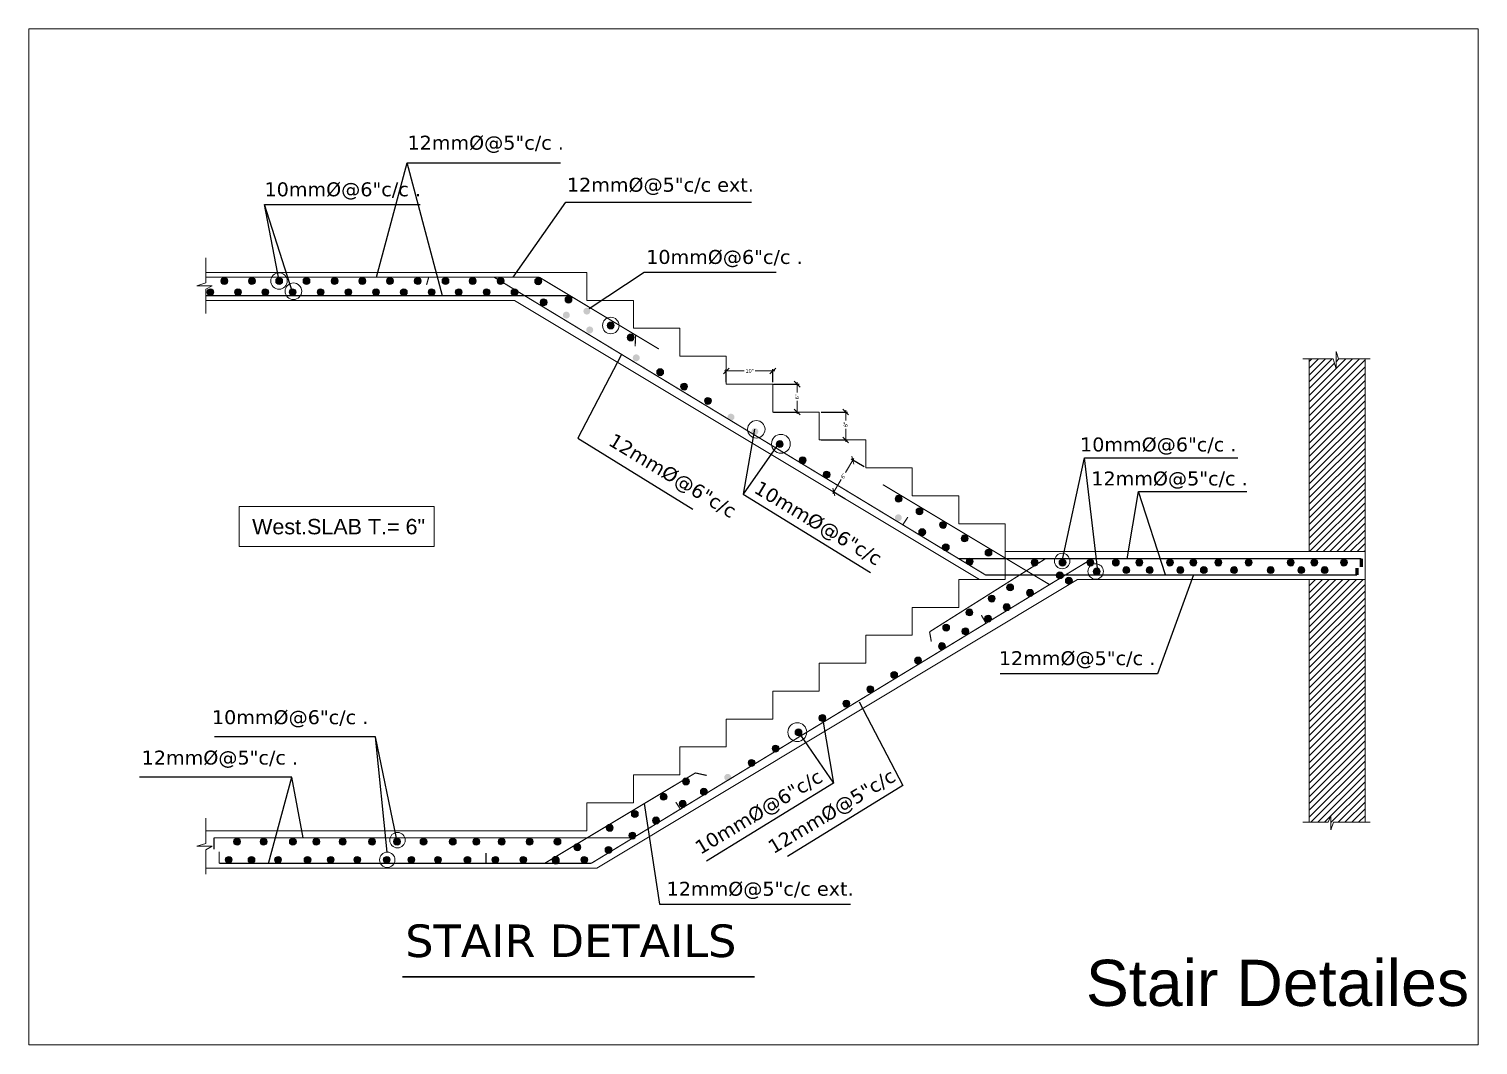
# Model space of a CAD drawing. Header units: inches. Extents: x -163735 to 106394, y -4543 to 35159.
# Drawn here: x -43570 to -42816, y 14901 to 15429 of the extents above; entities that cross this region are included whole.
import ezdxf

# ---------------------------------------------------------------- set-up
doc = ezdxf.new("R2010")
doc.units = ezdxf.units.IN
doc.header["$MEASUREMENT"] = 0
for name, color, linetype, lineweight in [('COLOMN', 135, 'Continuous', 9), ('DIMENSION', 7, 'Continuous', 0), ('Dimenson', 16, 'Continuous', 9), ('furniture', 235, 'Continuous', 9), ('GRADE BEAM.', 63, 'Continuous', 0), ('Reinforcement', 240, 'Continuous', 9), ('Text', 34, 'Continuous', 25), ('wall', 7, 'Continuous', 15), ('windo', 130, 'Continuous', 5)]:
    doc.layers.add(name, color=color, linetype=linetype, lineweight=lineweight)
doc.styles.add('AREAL', font='arial.ttf')
doc.styles.get("Standard").update_dxf_attribs({"font": 'times.ttf'})
doc.styles.add('style1', font='swissbo.ttf')
doc.dimstyles.new('column', dxfattribs={"dimtxt": 2, "dimasz": 3, "dimexe": 1, "dimexo": 1, "dimgap": 1, "dimtad": 0, "dimdec": 1, "dimzin": 0, "dimdsep": 46, "dimlunit": 4, "dimtxsty": 'Standard', "dimblk": 'OBLIQUE', "dimcen": 3, "dimdle": 1, "dimclrd": 155, "dimclre": 155, "dimclrt": 155, "dimadec": 0, "dimazin": 0, "dimtfac": 1, "dimtdec": 1, "dimtofl": 0, "dimtmove": 0, "dimatfit": 3, "dimldrblk": 'CLOSEDBLANK', "dimfxl": 1, "dimtolj": 1, "dimtzin": 0, "dimlwd": 5, "dimarcsym": 0})
doc.dimstyles.get("Standard").update_dxf_attribs({"dimscale": 4, "dimtxt": 0.4925, "dimasz": 0.18, "dimexe": 0.18, "dimexo": 0.0625, "dimgap": 0.09, "dimtad": 0, "dimdec": 4, "dimzin": 0, "dimdsep": 46, "dimlunit": 4, "dimtxsty": 'Standard', "dimcen": 0.09, "dimclrt": 1, "dimadec": 0, "dimazin": 0, "dimtfac": 1, "dimtdec": 4, "dimtofl": 0, "dimtmove": 0, "dimatfit": 3, "dimfxl": 1, "dimtolj": 1, "dimtzin": 0, "dimarcsym": 0})

# ---------------------------------------------------------------- blocks, each defined once
blk = doc.blocks.new('_Oblique')
at = {"color": 0, "linetype": 'ByBlock', "lineweight": -2}
blk.add_line((-0.5, -0.5), (0.5, 0.5), dxfattribs=at)
blk = doc.blocks.new('*D271')
at = {"layer": 'Defpoints', "color": 0, "lineweight": 30}
for p in [(-43134.72, 15201), (-43151.39, 15188.44), (-43144.67, 15184.41)]:
    blk.add_point(p, dxfattribs=at)
at = {"layer": 'furniture', "color": 155, "lineweight": 5}
for p, q in [((-43140.92, 15205.89), (-43145.3, 15198.58)), ((-43151.9, 15187.58), (-43147.52, 15194.89))]:
    blk.add_line(p, q, dxfattribs=at)
at = {"layer": 'furniture', "color": 155, "lineweight": -2}
for p, q in [((-43135.57, 15201.51), (-43142.29, 15205.54)), ((-43145.53, 15184.93), (-43152.24, 15188.96))]:
    blk.add_line(p, q, dxfattribs=at)
at = {"layer": 'furniture', "color": 155, "lineweight": 5, "xscale": 3, "yscale": 3, "zscale": 3}
for p, rotation in [((-43141.43, 15205.03), 59.03624346776942), ((-43151.39, 15188.44), 239.0362434677694)]:
    blk.add_blockref('_Oblique', p, dxfattribs=dict(at, rotation=rotation))
at = {"layer": 'furniture', "color": 7, "insert": (-43146.41, 15196.74), "char_height": 2, "attachment_point": 5, "rotation": 59.03624, "style": 'AREAL'}
blk.add_mtext('\\A1;6"', dxfattribs=at)
blk = doc.blocks.new('_ClosedBlank')
at = {"color": 0, "linetype": 'ByBlock', "lineweight": -2}
for p, q in [((-1, 0.17), (0, 0)), ((-1, 0.17), (-1, -0.17)), ((0, 0), (-1, -0.17))]:
    blk.add_line(p, q, dxfattribs=at)
blk = doc.blocks.new('*D272')
at = {"layer": 'Defpoints', "color": 0, "lineweight": 30}
for p in [(-43158.9, 15230.02), (-43145.17, 15230.02), (-43158.9, 15215.51)]:
    blk.add_point(p, dxfattribs=at)
at = {"layer": 'furniture', "color": 155, "lineweight": -2}
for p, q in [((-43157.9, 15230.02), (-43144.17, 15230.02)), ((-43157.9, 15215.51), (-43144.17, 15215.51))]:
    blk.add_line(p, q, dxfattribs=at)
at = {"layer": 'furniture', "color": 155, "lineweight": 5}
for p, q in [((-43145.17, 15231.02), (-43145.17, 15225.58)), ((-43145.17, 15214.51), (-43145.17, 15221.27))]:
    blk.add_line(p, q, dxfattribs=at)
at = {"layer": 'furniture', "color": 155, "lineweight": 5, "xscale": 3, "yscale": 3, "zscale": 3}
for p, rotation in [((-43145.17, 15230.02), 90), ((-43145.17, 15215.51), 270)]:
    blk.add_blockref('_Oblique', p, dxfattribs=dict(at, rotation=rotation))
at = {"layer": 'furniture', "color": 7, "insert": (-43145.17, 15223.43), "char_height": 2, "attachment_point": 5, "rotation": 90, "style": 'AREAL'}
blk.add_mtext('\\A1;6"', dxfattribs=at)
blk = doc.blocks.new('*D273')
at = {"layer": 'Defpoints', "color": 0, "lineweight": 30}
for p in [(-43183.7, 15244.52), (-43170.41, 15244.52), (-43183.7, 15230.02)]:
    blk.add_point(p, dxfattribs=at)
at = {"layer": 'furniture', "color": 155, "lineweight": -2}
for p, q in [((-43182.7, 15244.52), (-43169.41, 15244.52)), ((-43182.7, 15230.02), (-43169.41, 15230.02))]:
    blk.add_line(p, q, dxfattribs=at)
at = {"layer": 'furniture', "color": 155, "lineweight": 5}
for p, q in [((-43170.41, 15245.52), (-43170.41, 15240.09)), ((-43170.41, 15229.02), (-43170.41, 15235.78))]:
    blk.add_line(p, q, dxfattribs=at)
at = {"layer": 'furniture', "color": 155, "lineweight": 5, "xscale": 3, "yscale": 3, "zscale": 3}
for p, rotation in [((-43170.41, 15244.52), 90), ((-43170.41, 15230.02), 270)]:
    blk.add_blockref('_Oblique', p, dxfattribs=dict(at, rotation=rotation))
at = {"layer": 'furniture', "color": 7, "insert": (-43170.41, 15237.94), "char_height": 2, "attachment_point": 5, "rotation": 90, "style": 'AREAL'}
blk.add_mtext('\\A1;6"', dxfattribs=at)
blk = doc.blocks.new('*D274')
at = {"layer": 'Defpoints', "color": 0, "lineweight": 30}
for p in [(-43183.08, 15251.37), (-43207.26, 15244.52), (-43183.08, 15244.52)]:
    blk.add_point(p, dxfattribs=at)
at = {"layer": 'furniture', "color": 155, "lineweight": 5}
for p, q in [((-43208.26, 15251.37), (-43198, 15251.37)), ((-43182.08, 15251.37), (-43192.34, 15251.37))]:
    blk.add_line(p, q, dxfattribs=at)
at = {"layer": 'furniture', "color": 155, "lineweight": -2}
for p, q in [((-43207.26, 15245.52), (-43207.26, 15252.37)), ((-43183.08, 15245.52), (-43183.08, 15252.37))]:
    blk.add_line(p, q, dxfattribs=at)
at = {"layer": 'furniture', "color": 155, "lineweight": 5, "xscale": 3, "yscale": 3, "zscale": 3, "rotation": 180}
blk.add_blockref('_Oblique', (-43207.26, 15251.37), dxfattribs=at)
at = {"layer": 'furniture', "color": 155, "lineweight": 5, "xscale": 3, "yscale": 3, "zscale": 3}
blk.add_blockref('_Oblique', (-43183.08, 15251.37), dxfattribs=at)
at = {"layer": 'furniture', "color": 7, "insert": (-43195.17, 15251.37), "char_height": 2, "attachment_point": 5, "style": 'AREAL'}
blk.add_mtext('\\A1;10"', dxfattribs=at)

msp = doc.modelspace()

# ---------------------------------------------------------------- hatches: boundary and pattern name
at = {"layer": 'Dimenson', "linetype": 'ByBlock'}
h = msp.add_hatch(dxfattribs=at)
h.set_pattern_fill('ANSI31', color=0, scale=20, style=0)
h.set_pattern_definition([(45, (-66060.0588, 15286.3572), (-1.76776695, 1.76776695), [])])
h.paths.add_polyline_path([(-42875.04, 15257.67), (-42888.77, 15257.67), (-42890.06, 15261.55), (-42890.06, 15252.41), (-42891.53, 15257.67), (-42904.06, 15257.67), (-42904.06, 15157.48), (-42875.04, 15157.48)])
h.paths.add_polyline_path([(-42875.04, 15114.03), (-42875.04, 15142.97), (-42904.06, 15142.97), (-42904.06, 15113.99), (-42904.06, 15113.99), (-42904.06, 15016.78), (-42894.26, 15016.78), (-42892.78, 15020.23), (-42892.78, 15012.9), (-42891.49, 15016.78), (-42875.04, 15016.78)])
at = {"layer": 'GRADE BEAM.'}
for points in [[(-43477.46, 15292.28, -1), (-43473.83, 15292.28, -1)], [(-43470.2, 15298.12, -1), (-43466.57, 15298.12, -1)], [(-43463.1, 15292.28, -1), (-43459.47, 15292.28, -1)], [(-43455.84, 15298.12, -1), (-43452.22, 15298.12, -1)], [(-43448.93, 15292.28, -1), (-43445.3, 15292.28, -1)], [(-43441.67, 15298.12, -1), (-43438.04, 15298.12, -1)], [(-43434.72, 15292.28, -1), (-43431.09, 15292.28, -1)], [(-43427.46, 15298.12, -1), (-43423.84, 15298.12, -1)], [(-43420.1, 15292.28, -1), (-43416.48, 15292.28, -1)], [(-43412.85, 15298.12, -1), (-43409.22, 15298.12, -1)], [(-43405.66, 15292.28, -1), (-43402.03, 15292.28, -1)], [(-43398.41, 15298.12, -1), (-43394.78, 15298.12, -1)], [(-43391.29, 15292.28, -1), (-43387.66, 15292.28, -1)], [(-43384.04, 15298.12, -1), (-43380.41, 15298.12, -1)], [(-43376.85, 15292.28, -1), (-43373.22, 15292.28, -1)], [(-43369.59, 15298.12, -1), (-43365.97, 15298.12, -1)], [(-43362.4, 15292.28, -1), (-43358.78, 15292.28, -1)], [(-43355.15, 15298.12, -1), (-43351.52, 15298.12, -1)], [(-43348.27, 15292.28, -1), (-43344.64, 15292.28, -1)], [(-43341.02, 15298.12, -1), (-43337.39, 15298.12, -1)], [(-43333.76, 15292.28, -1), (-43330.14, 15292.28, -1)], [(-43326.51, 15298.12, -1), (-43322.88, 15298.12, -1)], [(-43319.25, 15292.28, -1), (-43315.63, 15292.28, -1)], [(-43306.94, 15297.96, -1), (-43303.31, 15297.96, -1)], [(-43304.11, 15287.03, -1), (-43300.48, 15287.03, -1)], [(-43269.18, 15274.98, -1), (-43265.56, 15274.98, -1)], [(-43258.81, 15268.76, -1), (-43255.18, 15268.76, -1)], [(-43243.49, 15250.72, -1), (-43239.87, 15250.72, -1)], [(-43231.06, 15243.25, -1), (-43227.43, 15243.25, -1)], [(-43218.62, 15235.78, -1), (-43215, 15235.78, -1)], [(-43181.31, 15213.36, -1), (-43177.69, 15213.36, -1)], [(-43169.36, 15204.93, -1), (-43165.73, 15204.93, -1)], [(-43156.92, 15197.46, -1), (-43153.29, 15197.46, -1)], [(-43119.44, 15184.94, -1), (-43115.81, 15184.94, -1)], [(-43108.59, 15178.43, -1), (-43104.96, 15178.43, -1)], [(-43096.36, 15171.32, -1), (-43092.73, 15171.32, -1)], [(-43107.18, 15167.57, -1), (-43103.55, 15167.57, -1)], [(-43085.14, 15164.34, -1), (-43081.51, 15164.34, -1)], [(-43094.9, 15159.73, -1), (-43091.27, 15159.73, -1)], [(-43072.7, 15156.87, -1), (-43069.07, 15156.87, -1)], [(-43082.47, 15152.26, -1), (-43078.84, 15152.26, -1)], [(-43048.7, 15151.77, -1), (-43045.08, 15151.77, -1)], [(-43034.19, 15151.77, -1), (-43030.57, 15151.77, -1)], [(-43019.69, 15151.77, -1), (-43016.06, 15151.77, -1)], [(-43006.45, 15151.77, -1), (-43002.83, 15151.77, -1)], [(-43006.45, 15151.77, -1), (-43002.83, 15151.77, -1)], [(-42994.25, 15151.77, -1), (-42990.62, 15151.77, -1)], [(-42978.34, 15151.77, -1), (-42974.72, 15151.77, -1)], [(-42978.34, 15151.77, -1), (-42974.72, 15151.77, -1)], [(-42966.14, 15151.77, -1), (-42962.51, 15151.77, -1)], [(-42953.14, 15151.77, -1), (-42949.51, 15151.77, -1)], [(-42937.42, 15151.77, -1), (-42933.8, 15151.77, -1)], [(-42915.48, 15151.77, -1), (-42911.85, 15151.77, -1)], [(-42915.48, 15151.77, -1), (-42911.85, 15151.77, -1)], [(-42903.27, 15151.77, -1), (-42899.64, 15151.77, -1)], [(-42887.81, 15151.77, -1), (-42884.18, 15151.77, -1)], [(-43031.97, 15145.08, 1), (-43035.6, 15145.08, 1)], [(-43030.89, 15142.3, -1), (-43027.27, 15142.3, -1)], [(-43016.38, 15147.14, -1), (-43012.76, 15147.14, -1)], [(-43001.01, 15147.84, -1), (-42997.39, 15147.84, -1)], [(-43001.01, 15147.84, -1), (-42997.39, 15147.84, -1)], [(-42988.81, 15147.84, -1), (-42985.18, 15147.84, -1)], [(-42972.9, 15147.84, -1), (-42969.28, 15147.84, -1)], [(-42972.9, 15147.84, -1), (-42969.28, 15147.84, -1)], [(-42960.7, 15147.84, -1), (-42957.07, 15147.84, -1)], [(-42944.98, 15147.84, -1), (-42941.35, 15147.84, -1)], [(-42925.94, 15147.84, -1), (-42922.31, 15147.84, -1)], [(-42910.04, 15147.84, -1), (-42906.41, 15147.84, -1)], [(-42910.04, 15147.84, -1), (-42906.41, 15147.84, -1)], [(-42897.83, 15147.84, -1), (-42894.2, 15147.84, -1)], [(-43057.82, 15138.86, 1), (-43061.45, 15138.86, 1)], [(-43047.48, 15136.03, 1), (-43051.11, 15136.03, 1)], [(-43067.37, 15133.06, 1), (-43070.99, 15133.06, 1)], [(-43059.62, 15128.56, 1), (-43063.24, 15128.56, 1)], [(-43078.98, 15125.84, 1), (-43082.61, 15125.84, 1)], [(-43069.28, 15122.66, 1), (-43072.91, 15122.66, 1)], [(-43091.09, 15117.95, 1), (-43094.72, 15117.95, 1)], [(-43081.1, 15116.01, 1), (-43084.72, 15116.01, 1)], [(-43093.28, 15108.33, 1), (-43096.9, 15108.33, 1)], [(-43105.71, 15100.86, 1), (-43109.34, 15100.86, 1)], [(-43118.15, 15093.38, 1), (-43121.78, 15093.38, 1)], [(-43130.58, 15085.91, 1), (-43134.21, 15085.91, 1)], [(-43143.02, 15078.44, 1), (-43146.65, 15078.44, 1)], [(-43167.89, 15063.5, 1), (-43171.52, 15063.5, 1)], [(-43179.85, 15055.07, 1), (-43183.48, 15055.07, 1)], [(-43192.28, 15047.6, 1), (-43195.91, 15047.6, 1)], [(-43226.49, 15037.96, 1), (-43230.11, 15037.96, 1)], [(-43238.1, 15030.02, 1), (-43241.73, 15030.02, 1)], [(-43217.16, 15032.65, 1), (-43220.78, 15032.65, 1)], [(-43253.04, 15021.07, 1), (-43256.66, 15021.07, 1)], [(-43228.11, 15026.36, 1), (-43231.73, 15026.36, 1)], [(-43266.07, 15013.88, 1), (-43269.7, 15013.88, 1)], [(-43242.03, 15017.71, 1), (-43245.65, 15017.71, 1)], [(-43459.94, 15006.69, 1), (-43463.57, 15006.69, 1)], [(-43459.94, 15006.69, 1), (-43463.57, 15006.69, 1)], [(-43446.15, 15006.69, 1), (-43449.78, 15006.69, 1)], [(-43446.15, 15006.69, 1), (-43449.78, 15006.69, 1)], [(-43430.93, 15006.69, 1), (-43434.55, 15006.69, 1)], [(-43418.74, 15006.69, 1), (-43422.37, 15006.69, 1)], [(-43418.74, 15006.69, 1), (-43422.37, 15006.69, 1)], [(-43404.95, 15006.69, 1), (-43408.58, 15006.69, 1)], [(-43404.95, 15006.69, 1), (-43408.58, 15006.69, 1)], [(-43389.73, 15006.69, 1), (-43393.36, 15006.69, 1)], [(-43376.74, 15006.69, 1), (-43380.37, 15006.69, 1)], [(-43376.74, 15006.69, 1), (-43380.37, 15006.69, 1)], [(-43362.95, 15006.69, 1), (-43366.58, 15006.69, 1)], [(-43362.95, 15006.69, 1), (-43366.58, 15006.69, 1)], [(-43347.73, 15006.69, 1), (-43351.36, 15006.69, 1)], [(-43335.52, 15006.69, 1), (-43339.15, 15006.69, 1)], [(-43335.52, 15006.69, 1), (-43339.15, 15006.69, 1)], [(-43322.29, 15006.69, 1), (-43325.92, 15006.69, 1)], [(-43307.78, 15006.69, 1), (-43311.41, 15006.69, 1)], [(-43293.27, 15006.69, 1), (-43296.9, 15006.69, 1)], [(-43254.31, 15009.87, 1), (-43257.93, 15009.87, 1)], [(-43282.93, 15003.82, 1), (-43286.55, 15003.82, 1)], [(-43266.74, 15002.4, 1), (-43270.37, 15002.4, 1)], [(-43464.3, 14997.22, 1), (-43467.92, 14997.22, 1)], [(-43452.43, 14997.22, 1), (-43456.06, 14997.22, 1)], [(-43438.64, 14997.22, 1), (-43442.27, 14997.22, 1)], [(-43423.3, 14997.22, 1), (-43426.92, 14997.22, 1)], [(-43411.24, 14997.22, 1), (-43414.86, 14997.22, 1)], [(-43397.44, 14997.22, 1), (-43401.07, 14997.22, 1)], [(-43382.1, 14997.22, 1), (-43385.73, 14997.22, 1)], [(-43369.24, 14997.22, 1), (-43372.86, 14997.22, 1)], [(-43355.44, 14997.22, 1), (-43359.07, 14997.22, 1)], [(-43340.1, 14997.22, 1), (-43343.73, 14997.22, 1)], [(-43325.59, 14997.22, 1), (-43329.22, 14997.22, 1)], [(-43311.08, 14997.22, 1), (-43314.71, 14997.22, 1)], [(-43294.18, 14997.24, 1), (-43297.81, 14997.24, 1)], [(-43294.15, 14996.84, 1), (-43297.77, 14996.84, 1)], [(-43279.34, 14997.21, 1), (-43282.96, 14997.21, 1)]]:
    msp.add_hatch(color=7, dxfattribs=at).paths.add_polyline_path(points)
h = msp.add_hatch(color=7, dxfattribs=at)
edge = h.paths.add_edge_path()
edge.add_arc((-43278.3, 15272.7), 1.81, 0, 360)
edge = h.paths.add_edge_path()
edge.add_arc((-43290.48, 15280.39), 1.81, 0, 360)
edge = h.paths.add_edge_path()
edge.add_arc((-43289.35, 15288.48), 1.81, 0, 360)
edge = h.paths.add_edge_path()
edge.add_arc((-43279.81, 15282.46), 1.81, 0, 360)
h = msp.add_hatch(color=7, dxfattribs=at)
edge = h.paths.add_edge_path()
edge.add_arc((-43254.12, 15258.19), 1.81, 0, 360)
edge = h.paths.add_edge_path()
edge.add_arc((-43204.85, 15227.35), 1.81, 0, 360)
edge = h.paths.add_edge_path()
edge.add_arc((-43192.42, 15219.88), 1.81, 0, 360)
h = msp.add_hatch(color=7, dxfattribs=at)
edge = h.paths.add_edge_path()
edge.add_arc((-43106.77, 15178.43), 1.81, 0, 360)
edge = h.paths.add_edge_path()
edge.add_arc((-43117.8, 15175.04), 1.81, 0, 360)
h = msp.add_hatch(color=7, dxfattribs=at)
edge = h.paths.add_edge_path()
edge.add_arc((-43157.27, 15070.97), 1.81, 0, 360)
edge = h.paths.add_edge_path()
edge.add_arc((-43206.53, 15040.12), 1.81, 0, 360)
edge = h.paths.add_edge_path()
edge.add_arc((-43218.97, 15032.65), 1.81, 0, 360)
at = {"layer": 'Reinforcement'}
for points in [[(-43326.51, 15298.12, -1), (-43322.88, 15298.12, -1)], [(-43291.16, 15288.48, -1), (-43287.54, 15288.48, -1)], [(-43155.46, 15070.97, 1), (-43159.08, 15070.97, 1)]]:
    msp.add_hatch(color=256, dxfattribs=at).paths.add_polyline_path(points)

# ---------------------------------------------------------------- linework, layer by layer
at = {"color": 13, "lineweight": 30}
msp.add_line((-43375.75, 14936.45), (-43192.67, 14936.45), dxfattribs=at)
at = {"layer": 'COLOMN'}
for p, q in [((-43478.07, 15310.2), (-43478.07, 15297.2)), ((-43279.8, 15302.56), (-43478.07, 15302.56)), ((-43279.8, 15302.56), (-43279.8, 15288.05)), ((-43482.61, 15295.69), (-43478.07, 15297.2)), ((-43482.61, 15295.69), (-43474.75, 15295.69)), ((-43474.75, 15295.69), (-43478.07, 15293.88)), ((-43478.07, 15293.88), (-43478.07, 15281.18)), ((-43317.4, 15288.05), (-43478.07, 15288.05)), ((-43317.4, 15288.05), (-43075.6, 15142.97)), ((-43279.8, 15288.05), (-43255.62, 15288.05)), ((-43255.62, 15288.05), (-43255.62, 15273.54)), ((-43255.62, 15273.54), (-43231.44, 15273.54)), ((-43231.44, 15273.54), (-43231.44, 15259.03)), ((-43231.44, 15259.03), (-43207.26, 15259.03)), ((-43207.26, 15259.03), (-43207.26, 15244.52)), ((-42907.38, 15257.67), (-42891.53, 15257.67)), ((-42904.06, 15157.48), (-42904.06, 15257.67)), ((-42890.06, 15252.41), (-42891.53, 15257.67)), ((-42890.06, 15261.55), (-42890.06, 15252.41)), ((-42890.06, 15261.55), (-42888.77, 15257.67)), ((-42888.77, 15257.67), (-42872.36, 15257.67)), ((-42875.04, 15113.95), (-42875.04, 15257.67)), ((-43207.26, 15244.52), (-43183.08, 15244.52)), ((-43183.08, 15244.52), (-43183.08, 15230.02)), ((-43183.08, 15230.02), (-43158.9, 15230.02)), ((-43158.9, 15230.02), (-43158.9, 15215.51)), ((-43158.9, 15215.51), (-43134.72, 15215.51)), ((-43134.72, 15215.51), (-43134.72, 15201)), ((-43134.72, 15201), (-43110.54, 15201)), ((-43110.54, 15201), (-43110.54, 15186.49)), ((-43110.54, 15186.49), (-43086.36, 15186.49)), ((-43086.36, 15186.49), (-43086.36, 15171.98)), ((-43086.36, 15171.98), (-43062.18, 15171.98)), ((-43062.18, 15171.98), (-43062.18, 15157.48)), ((-43062.18, 15157.48), (-43062.18, 15142.97)), ((-43038, 15157.48), (-43062.18, 15157.48)), ((-43061.23, 15157.48), (-42875.04, 15157.48)), ((-43024.58, 15142.97), (-43274.55, 14992.98)), ((-43062.18, 15142.97), (-43086.36, 15142.97)), ((-43086.36, 15142.97), (-43086.36, 15128.46)), ((-43024.58, 15142.97), (-42875.04, 15142.97)), ((-42904.06, 15113.95), (-42904.06, 15142.97)), ((-43086.36, 15128.46), (-43110.54, 15128.46)), ((-43110.54, 15128.46), (-43110.54, 15113.95)), ((-43110.54, 15113.95), (-43134.72, 15113.95)), ((-43134.72, 15113.95), (-43134.72, 15099.44)), ((-42904.06, 15113.99), (-42904.06, 15016.78)), ((-42875.04, 15016.78), (-42875.04, 15114.03)), ((-43134.72, 15099.44), (-43158.9, 15099.44)), ((-43158.9, 15099.44), (-43158.9, 15084.94)), ((-43158.9, 15084.94), (-43183.08, 15084.94)), ((-43183.08, 15084.94), (-43183.08, 15070.43)), ((-43183.08, 15070.43), (-43207.26, 15070.43)), ((-43207.26, 15070.43), (-43207.26, 15055.92)), ((-43207.26, 15055.92), (-43231.44, 15055.92)), ((-43231.44, 15055.92), (-43231.44, 15041.41)), ((-43231.44, 15041.41), (-43255.62, 15041.41)), ((-43255.62, 15041.41), (-43255.62, 15026.9)), ((-43255.62, 15026.9), (-43279.8, 15026.9)), ((-43279.8, 15012.32), (-43279.8, 15026.9)), ((-43478.07, 15018.82), (-43478.07, 15005.82)), ((-42907.38, 15016.78), (-42894.26, 15016.78)), ((-42892.78, 15020.23), (-42894.26, 15016.78)), ((-42892.78, 15012.9), (-42892.78, 15020.23)), ((-42892.78, 15012.9), (-42891.49, 15016.78)), ((-42891.49, 15016.78), (-42872.36, 15016.78)), ((-43279.8, 15012.32), (-43478.07, 15012.32)), ((-43279.8, 15012.32), (-43478.07, 15012.32)), ((-43279.8, 15012.32), (-43303.98, 15012.32)), ((-43482.61, 15004.31), (-43478.07, 15005.82)), ((-43482.61, 15004.31), (-43474.75, 15004.31)), ((-43474.75, 15004.31), (-43478.07, 15002.5)), ((-43478.07, 15002.5), (-43478.07, 14989.8)), ((-43274.55, 14992.98), (-43478.07, 14992.98)), ((-43274.55, 14992.98), (-43478.07, 14992.98))]:
    msp.add_line(p, q, dxfattribs=at)
at = {"layer": 'DIMENSION'}
for centre, radius in [((-43439.93, 15298.12), 4.3), ((-43432.44, 15292.8), 4.3), ((-43267.37, 15274.98), 4.3), ((-43191.68, 15221.04), 4.54), ((-43178.87, 15213.49), 4.9), ((-43032.56, 15152.57), 4.02), ((-43015.14, 15147.15), 4.01), ((-43170.34, 15063.63), 4.9), ((-43378.33, 15007.49), 4.02), ((-43383.63, 14997.23), 4.01)]:
    msp.add_circle(centre, radius, dxfattribs=at)
at = {"layer": 'Dimenson', "color": 4, "linetype": 'ByBlock'}
for points in [[(-43570, 15429.11), (-42816.25, 15429.11), (-42816.25, 14901), (-43570, 14901)], [(-43460.62, 15180.87), (-43359.16, 15180.87), (-43359.16, 15160.18), (-43460.62, 15160.18)]]:
    msp.add_lwpolyline(points, close=True, dxfattribs=at)
at = {"layer": 'GRADE BEAM.', "color": 7}
for centre in [(-43475.64, 15292.28), (-43468.39, 15298.12), (-43461.28, 15292.28), (-43454.03, 15298.12), (-43447.11, 15292.28), (-43439.86, 15298.12), (-43432.9, 15292.28), (-43425.65, 15298.12), (-43418.29, 15292.28), (-43411.04, 15298.12), (-43403.85, 15292.28), (-43396.59, 15298.12), (-43389.48, 15292.28), (-43382.22, 15298.12), (-43375.03, 15292.28), (-43367.78, 15298.12), (-43353.34, 15298.12), (-43346.46, 15292.28), (-43339.2, 15298.12), (-43331.95, 15292.28), (-43324.7, 15298.12), (-43317.44, 15292.28), (-43305.12, 15297.96), (-43302.29, 15287.03), (-43267.37, 15274.98), (-43106.77, 15178.43), (-43094.54, 15171.32), (-43083.32, 15164.34), (-43070.89, 15156.87), (-43080.65, 15152.26), (-43046.89, 15151.77), (-43004.64, 15151.77), (-42992.43, 15151.77), (-42976.53, 15151.77), (-42964.32, 15151.77), (-42951.33, 15151.77), (-42935.61, 15151.77), (-42913.66, 15151.77), (-42901.46, 15151.77), (-42886, 15151.77), (-43029.08, 15142.3), (-42999.2, 15147.84), (-42986.99, 15147.84), (-42971.09, 15147.84), (-42958.88, 15147.84), (-42943.17, 15147.84), (-42924.12, 15147.84), (-42908.22, 15147.84), (-42896.02, 15147.84), (-43059.63, 15138.86), (-43049.3, 15136.03), (-43069.18, 15133.06), (-43061.43, 15128.56), (-43080.79, 15125.84), (-43092.9, 15117.95), (-43082.91, 15116.01), (-43181.66, 15055.07), (-43194.1, 15047.6), (-43228.3, 15037.96), (-43239.91, 15030.02), (-43254.85, 15021.07), (-43267.89, 15013.88), (-43243.84, 15017.71), (-43461.76, 15006.69), (-43447.96, 15006.69), (-43432.74, 15006.69), (-43420.56, 15006.69), (-43406.77, 15006.69), (-43391.54, 15006.69), (-43378.56, 15006.69), (-43364.77, 15006.69), (-43349.54, 15006.69), (-43337.34, 15006.69), (-43324.1, 15006.69), (-43309.59, 15006.69), (-43295.09, 15006.69), (-43256.12, 15009.87), (-43284.74, 15003.82), (-43466.11, 14997.22), (-43454.25, 14997.22), (-43440.45, 14997.22), (-43425.11, 14997.22), (-43413.05, 14997.22), (-43399.26, 14997.22), (-43383.91, 14997.22), (-43371.05, 14997.22), (-43357.26, 14997.22), (-43341.91, 14997.22), (-43327.4, 14997.22), (-43312.9, 14997.22), (-43295.99, 14997.24), (-43295.96, 14996.84), (-43281.15, 14997.21)]:
    msp.add_circle(centre, 1.81, dxfattribs=at)
at = {"layer": 'Reinforcement', "lineweight": 60}
for p, q in [((-42877.02, 15153.77), (-42877.02, 15149.48)), ((-42879.13, 15145.31), (-42879.13, 15148.87))]:
    msp.add_line(p, q, dxfattribs=at)
at = {"layer": 'Reinforcement', "const_width": 0.605}
for points in [[(-43478.07, 15300.14), (-43304.65, 15300.14)], [(-43363.19, 15296.14), (-43362.05, 15300.14)], [(-42879.13, 15145.31), (-43072.39, 15145.31), (-43328.11, 15300.14)], [(-43304.65, 15300.14), (-43242.41, 15262.79)], [(-43478.07, 15290.47), (-43288.53, 15290.47)], [(-43254.7, 15264.19), (-43254.42, 15270)], [(-43125.82, 15192.27), (-43039.1, 15140.29)], [(-43115.46, 15171.39), (-43112.86, 15175.38)], [(-43277.57, 14995.4), (-43016.97, 15153.77)], [(-43041.23, 15153.77), (-43101.52, 15115.77)], [(-42877.02, 15153.77), (-43086.46, 15153.77)], [(-43072.2, 15120.27), (-43074.6, 15124.4)], [(-43100.64, 15110.69), (-43101.52, 15115.77)], [(-43223.38, 15042.41), (-43301.81, 14995.4)], [(-43217.47, 15041.12), (-43223.38, 15042.41)], [(-43230.92, 15023.24), (-43233.52, 15027.24)], [(-43473.75, 15002.68), (-43473.75, 15008.69)], [(-43473.75, 15008.69), (-43255.52, 15008.69)], [(-43471.05, 14995.4), (-43471.05, 15001.41)], [(-43332.24, 14995.4), (-43332.24, 15000.82)], [(-43471.05, 14995.4), (-43277.57, 14995.4)]]:
    msp.add_lwpolyline(points, dxfattribs=at)
at = {"layer": 'Reinforcement'}
for centre in [(-43360.59, 15292.28), (-43289.35, 15288.48), (-43256.99, 15268.76), (-43241.68, 15250.72), (-43229.24, 15243.25), (-43216.81, 15235.78), (-43179.5, 15213.36), (-43167.54, 15204.93), (-43155.11, 15197.46), (-43117.63, 15184.94), (-43105.37, 15167.57), (-43093.09, 15159.73), (-43032.38, 15151.77), (-43017.87, 15151.77), (-43033.79, 15145.08), (-43014.57, 15147.14), (-43071.09, 15122.66), (-43095.09, 15108.33), (-43107.53, 15100.86), (-43119.96, 15093.38), (-43132.4, 15085.91), (-43144.83, 15078.44), (-43157.27, 15070.97), (-43169.71, 15063.5), (-43218.97, 15032.65), (-43229.92, 15026.36), (-43268.55, 15002.4)]:
    msp.add_circle(centre, 1.81, dxfattribs=at)

# ---------------------------------------------------------------- texts
at = {"layer": 'Text', "char_height": 7.254}
for s, insert, attachment_point in [('{\\fVerdana|b0|i0|c0|p34;12mm%%C@5"c/c .}', (-43373.12, 15373.64), 1), ('{\\fVerdana|b0|i0|c0|p34;10mm%%C@6"c/c .}', (-43447.49, 15349.4), 1), ('{\\fVerdana|b0|i0|c0|p34;12mm%%C@5"c/c ext.}', (-43290.2, 15351.77), 1), ('{\\fVerdana|b0|i0|c0|p34;10mm%%C@6"c/c .}', (-43248.95, 15314.25), 1), ('{\\fVerdana|b0|i0|c0|p34;10mm%%C@6"c/c .}', (-43023.26, 15216.78), 1), ('{\\fVerdana|b0|i0|c0|p34;12mm%%C@5"c/c .}', (-43017.41, 15199.1), 1), ('{\\fVerdana|b0|i0|c0|p34;12mm%%C@5"c/c .}', (-43065.51, 15105.7), 1), ('{\\fVerdana|b0|i0|c0|p34;10mm%%C@6"c/c .}', (-43393.48, 15075.02), 3), ('{\\fVerdana|b0|i0|c0|p34;12mm%%C@5"c/c .}', (-43430.02, 15054.02), 3), ('{\\fVerdana|b0|i0|c0|p34;12mm%%C@5"c/c ext.}', (-43141.05, 14985.83), 3)]:
    msp.add_mtext(s, dxfattribs=dict(at, insert=insert, attachment_point=attachment_point))
at = {"layer": 'Text', "char_height": 7.254, "width": 94.302}
for s, insert, attachment_point, rotation in [('{\\fVerdana|b0|i0|c0|p34;12mm%%C@6"c/c}', (-43201.16, 15180.77), 3, 329), ('{\\fVerdana|b0|i0|c0|p34;10mm%%C@6"c/c}', (-43125.43, 15156.1), 3, 329), ('{\\fVerdana|b0|i0|c0|p34;10mm%%C@6"c/c}', (-43224.49, 15005.96), 1, 31), ('{\\fVerdana|b0|i0|c0|p34;12mm%%C@5"c/c}', (-43186.51, 15006.31), 1, 31)]:
    msp.add_mtext(s, dxfattribs=dict(at, insert=insert, attachment_point=attachment_point, rotation=rotation))
at = {"layer": 'Text', "insert": (-43202.01, 14963.65), "char_height": 16.926, "width": 292.578, "attachment_point": 3}
msp.add_mtext('\\pt389.3;{\\fVerdana|b0|i0|c0|p34;STAIR DETAILS}', dxfattribs=at)
at = {"layer": 'wall', "color": 0, "linetype": 'ByBlock', "insert": (-43453.92, 15174.45), "char_height": 8, "width": 140.0873, "attachment_point": 1, "style": 'style1'}
msp.add_mtext('{\\fArial|b0|i0|c0|p34;\\C4;West.SLAB T.= 6"}', dxfattribs=at)
at = {"layer": 'windo', "color": 4, "insert": (-42920.56, 14945.3), "char_height": 24, "width": 226.9598, "attachment_point": 2, "style": 'style1'}
msp.add_mtext('{\\fArial|b0|i0|c0|p34;Stair Detailes}', dxfattribs=at)

# ---------------------------------------------------------------- dimensions: what is measured, and where the dimension line sits
at = {"layer": 'furniture', "color": 1}
dim = msp.add_linear_dim(base=(-43183.08, 15251.37), p1=(-43207.26, 15244.52), p2=(-43183.08, 15244.52), angle=180, text='10"', dimstyle='column', override={"dimtxsty": 'AREAL', "dimclrt": 7}, dxfattribs=at)
dim.commit()
dim.dimension.update_dxf_attribs({"geometry": '*D274', "text_midpoint": (-43195.17, 15251.37)})
for base, p1, p2, picture, middle in [((-43170.41, 15244.52), (-43183.7, 15230.02), (-43183.7, 15244.52), '*D273', (-43170.41, 15237.94)), ((-43145.17, 15230.02), (-43158.9, 15215.51), (-43158.9, 15230.02), '*D272', (-43145.17, 15223.43))]:
    dim = msp.add_linear_dim(base=base, p1=p1, p2=p2, angle=90, text='6"', dimstyle='column', override={"dimtxsty": 'AREAL', "dimclrt": 7}, dxfattribs=at)
    dim.commit()
    dim.dimension.update_dxf_attribs({"geometry": picture, "text_midpoint": middle, "dimtype": 160})
dim = msp.add_aligned_dim(p1=(-43134.72, 15201), p2=(-43144.67, 15184.41), distance=-7.83, text='6"', dimstyle='column', override={"dimtxsty": 'AREAL', "dimclrt": 7}, dxfattribs=at)
dim.commit()
dim.dimension.update_dxf_attribs({"geometry": '*D271', "text_midpoint": (-43146.41, 15196.74)})

# ---------------------------------------------------------------- leaders
at = {"layer": 'DIMENSION'}
for points in [[(-43389.31, 15300.14), (-43373.2, 15359.57), (-43293.48, 15359.57)], [(-43354.91, 15290.47), (-43373.2, 15359.57), (-43293.48, 15359.57)], [(-43318.2, 15300.14), (-43290.68, 15339.11), (-43194.15, 15339.11)], [(-43432.9, 15292.28), (-43447.48, 15337.91), (-43366.59, 15337.91)], [(-43439.86, 15298.12), (-43447.48, 15337.91), (-43430.38, 15337.91)], [(-43278.57, 15283.79), (-43250.02, 15302.75), (-43181.26, 15302.75)], [(-43261.83, 15259.86), (-43284.58, 15216.4), (-43224.6, 15179.54)], [(-43192.64, 15221.11), (-43198.44, 15187.28), (-43132.25, 15146.66)], [(-43181.24, 15212.15), (-43198.44, 15187.28), (-43132.25, 15146.66)], [(-43032.56, 15152.57), (-43020.99, 15206.2), (-42941.14, 15206.2)], [(-43014.24, 15148.92), (-43020.99, 15206.2), (-42987.82, 15206.2)], [(-42998.81, 15153.77), (-42992.9, 15188.67), (-42936.46, 15188.67)], [(-42978.8, 15145.31), (-42992.9, 15188.67), (-42940.14, 15188.67)], [(-42964.29, 15145.31), (-42983.03, 15093.97), (-43064.74, 15093.97)], [(-43138.23, 15079.36), (-43115.48, 15035.89), (-43175.45, 14999.04)], [(-43157.27, 15070.97), (-43151.47, 15037.13), (-43217.66, 14996.51)], [(-43378.83, 15008.5), (-43389.78, 15061.12), (-43473.47, 15061.12)], [(-43383.69, 15001.25), (-43389.78, 15061.12), (-43409.68, 15061.12)], [(-43168.67, 15062.01), (-43151.47, 15037.13), (-43217.66, 14996.51)], [(-43427.42, 15008.7), (-43433.33, 15040.14), (-43512.45, 15040.14)], [(-43445.37, 14995.4), (-43433.33, 15040.14), (-43512.45, 15040.14)], [(-43249.98, 15026.46), (-43241.94, 14974.25), (-43142.59, 14974.25)]]:
    msp.add_leader(points, dimstyle='Standard', dxfattribs=at)

doc.saveas('drawing.dxf')
